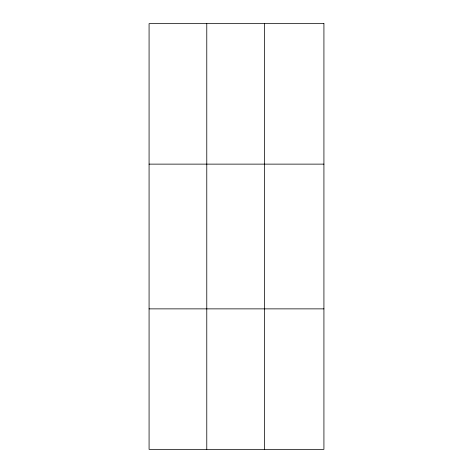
<?xml version="1.0" encoding="UTF-8"?>
<svg xmlns="http://www.w3.org/2000/svg" width="473" height="473" viewBox="0 0 473 473"><rect width="100%" height="100%" fill="white"/><g stroke="black" fill="none" stroke-linecap="round" stroke-linejoin="round"><path stroke-width="0.71" d="M206.778 449.35L206.778 23.65M264.478 449.35L264.478 23.65M149.078 164.131L323.922 164.131M149.078 308.869L323.922 308.869M323.922 23.65L323.922 449.35L149.078 449.35L149.078 23.65L323.922 23.65"/></g></svg>
